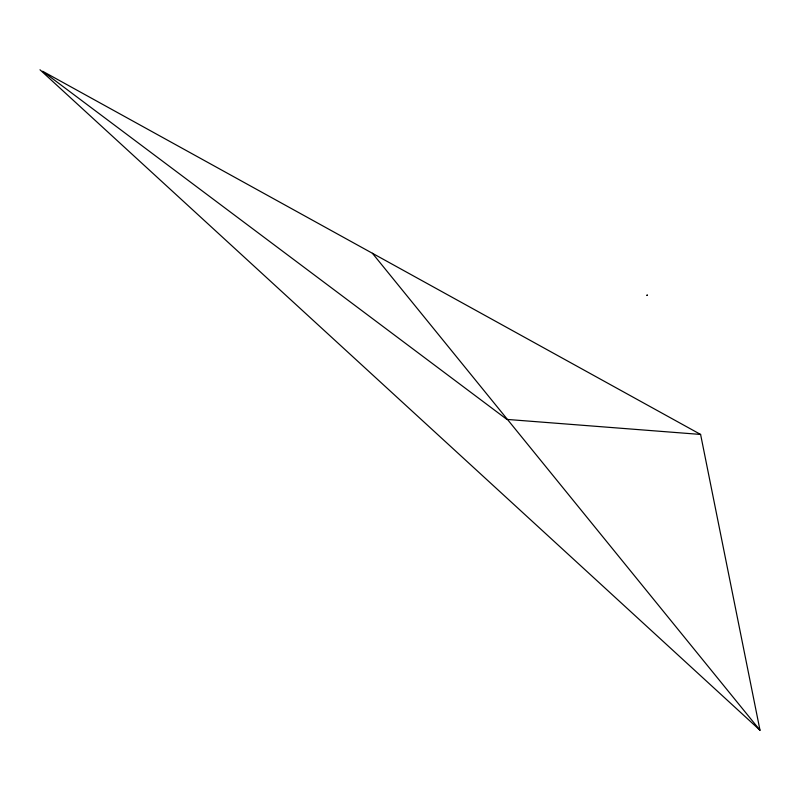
<?xml version="1.0" encoding="UTF-8"?>
<svg xmlns="http://www.w3.org/2000/svg" width="800" height="800" viewBox="0 0 800 800"><rect width="100%" height="100%" fill="white"/><g stroke="black" fill="none" stroke-linecap="round" stroke-linejoin="round"><path stroke-width="1.2" d="M647.19 295L646.8 295.5L647.19 295.09M700.6 434.44L506.92 419.41L42.61 71.22L700.6 434.44L760 730.23L40 69.77M760 730.23L372.42 253.28"/></g></svg>
